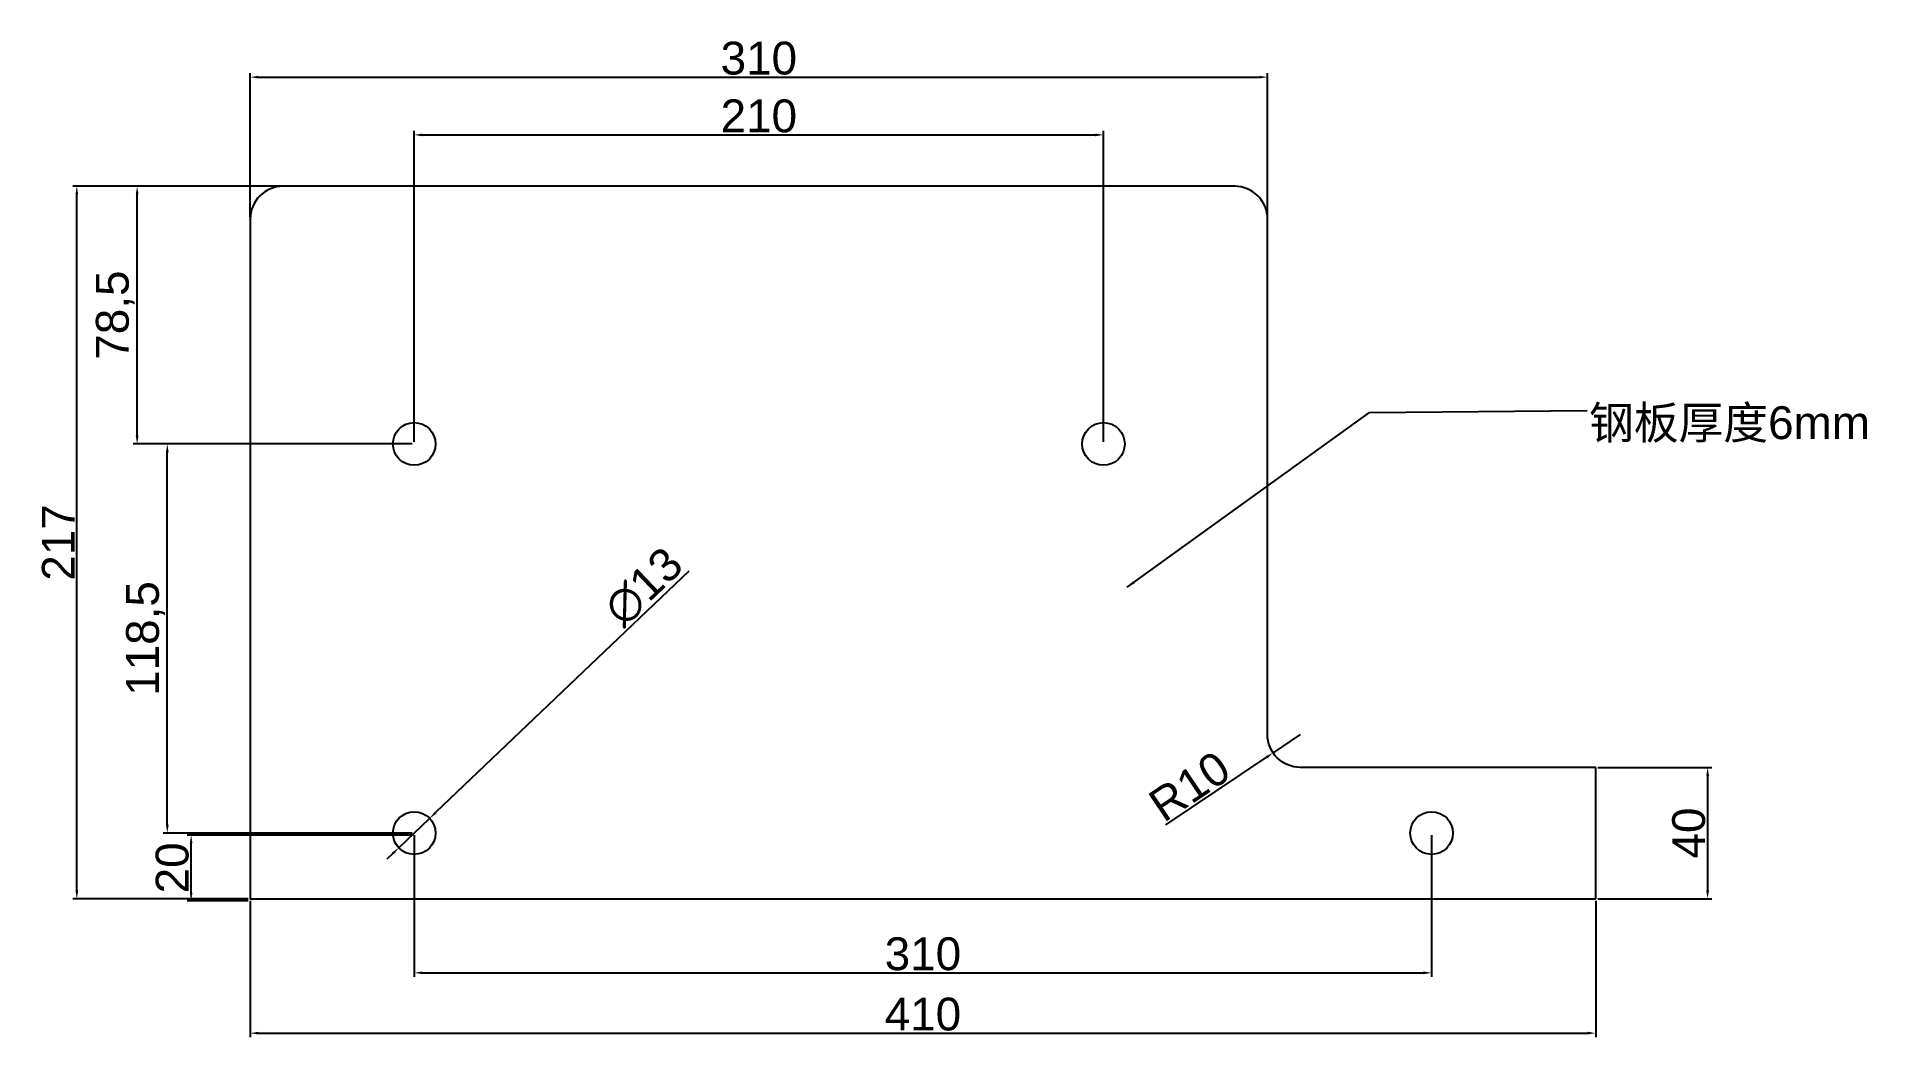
# Model space of a CAD drawing. Header units: millimetres. Extents: x -65 to 495, y -42 to 263.
import ezdxf

# ---------------------------------------------------------------- set-up
doc = ezdxf.new("R2010")
doc.units = ezdxf.units.MM
doc.styles.get("Standard").update_dxf_attribs({"font": 'arial.ttf'})
doc.dimstyles.new('ISO-25', dxfattribs={"dimtxt": 2.5, "dimasz": 2.5, "dimexe": 1.25, "dimexo": 0.625, "dimtad": 1, "dimtxsty": 'Standard', "dimcen": 2.5, "dimadec": 0, "dimazin": 0, "dimtfac": 1, "dimtmove": 0, "dimatfit": 3, "dimfxl": 1, "dimarcsym": 0})

# ---------------------------------------------------------------- blocks, each defined once
blk = doc.blocks.new('*D1')
at = {"color": 0, "lineweight": -2, "transparency": 16777216}
for p, q in [((0, -0.62), (0, -42.2)), ((410, -0.62), (410, -42.2)), ((2.5, -40.95), (407.5, -40.95))]:
    blk.add_line(p, q, dxfattribs=at)
at = {"color": 0, "transparency": 16777216}
for points in [[(2.5, -40.53), (2.5, -41.36), (0, -40.95)], [(407.5, -40.53), (407.5, -41.36), (410, -40.95)]]:
    blk.add_solid(points, dxfattribs=at)
at = {"layer": 'Defpoints', "color": 0, "transparency": 16777216}
for p in [(0, 0), (410, 0), (410, -40.95)]:
    blk.add_point(p, dxfattribs=at)
at = {"color": 0, "transparency": 16777216, "insert": (205, -35.21), "char_height": 10, "attachment_point": 5}
blk.add_mtext('410', dxfattribs=at)
blk = doc.blocks.new('*D2')
at = {"color": 0, "lineweight": -2, "transparency": 16777216}
for p, q in [((50, 19.38), (50, -23.83)), ((360, 19.38), (360, -23.83)), ((52.5, -22.58), (357.5, -22.58))]:
    blk.add_line(p, q, dxfattribs=at)
at = {"color": 0, "transparency": 16777216}
for points in [[(52.5, -22.16), (52.5, -23), (50, -22.58)], [(357.5, -22.16), (357.5, -23), (360, -22.58)]]:
    blk.add_solid(points, dxfattribs=at)
at = {"layer": 'Defpoints', "color": 0, "transparency": 16777216}
for p in [(50, 20), (360, 20), (360, -22.58)]:
    blk.add_point(p, dxfattribs=at)
at = {"color": 0, "transparency": 16777216, "insert": (205, -16.84), "char_height": 10, "attachment_point": 5}
blk.add_mtext('310', dxfattribs=at)
blk = doc.blocks.new('*D3')
at = {"color": 0, "lineweight": -2, "transparency": 16777216}
for p, q in [((9.38, 217), (-54.08, 217)), ((-52.83, 2.5), (-52.83, 214.5)), ((-0.62, 0), (-54.08, 0))]:
    blk.add_line(p, q, dxfattribs=at)
at = {"color": 0, "transparency": 16777216}
for points in [[(-53.24, 214.5), (-52.41, 214.5), (-52.83, 217)], [(-53.24, 2.5), (-52.41, 2.5), (-52.83, 0)]]:
    blk.add_solid(points, dxfattribs=at)
at = {"layer": 'Defpoints', "color": 0, "transparency": 16777216}
for p in [(-52.83, 217), (10, 217), (0, 0)]:
    blk.add_point(p, dxfattribs=at)
at = {"color": 0, "transparency": 16777216, "insert": (-58.47, 108.5), "char_height": 10, "attachment_point": 5, "rotation": 90}
blk.add_mtext('217', dxfattribs=at)
blk = doc.blocks.new('*D4')
at = {"color": 0, "lineweight": -2, "transparency": 16777216}
for p, q in [((0, 207.62), (0, 251.49)), ((2.5, 250.24), (307.5, 250.24)), ((310, 207.62), (310, 251.49))]:
    blk.add_line(p, q, dxfattribs=at)
at = {"color": 0, "transparency": 16777216}
for points in [[(2.5, 250.66), (2.5, 249.82), (0, 250.24)], [(307.5, 250.66), (307.5, 249.82), (310, 250.24)]]:
    blk.add_solid(points, dxfattribs=at)
at = {"layer": 'Defpoints', "color": 0, "transparency": 16777216}
for p in [(310, 250.24), (0, 207), (310, 207)]:
    blk.add_point(p, dxfattribs=at)
at = {"color": 0, "transparency": 16777216, "insert": (155, 255.97), "char_height": 10, "attachment_point": 5}
blk.add_mtext('310', dxfattribs=at)
blk = doc.blocks.new('*D5')
at = {"color": 0, "lineweight": -2, "transparency": 16777216}
for p, q in [((410.62, 40), (445.36, 40)), ((444.11, 37.5), (444.11, 2.5)), ((410.62, 0), (445.36, 0))]:
    blk.add_line(p, q, dxfattribs=at)
at = {"color": 0, "transparency": 16777216}
for points in [[(443.7, 37.5), (444.53, 37.5), (444.11, 40)], [(443.7, 2.5), (444.53, 2.5), (444.11, 0)]]:
    blk.add_solid(points, dxfattribs=at)
at = {"layer": 'Defpoints', "color": 0, "transparency": 16777216}
for p in [(410, 40), (410, 0), (444.11, 0)]:
    blk.add_point(p, dxfattribs=at)
at = {"color": 0, "transparency": 16777216, "insert": (438.38, 20), "char_height": 10, "attachment_point": 5, "rotation": 90}
blk.add_mtext('40', dxfattribs=at)
blk = doc.blocks.new('*D6')
at = {"color": 0, "lineweight": -2, "transparency": 16777216}
for p, q in [((49.38, 19.38), (-19.24, 19.38)), ((-17.99, 1.88), (-17.99, 16.88)), ((-0.62, -0.62), (-19.24, -0.62))]:
    blk.add_line(p, q, dxfattribs=at)
at = {"color": 0, "transparency": 16777216}
for points in [[(-18.4, 16.88), (-17.57, 16.88), (-17.99, 19.38)], [(-18.4, 1.88), (-17.57, 1.88), (-17.99, -0.62)]]:
    blk.add_solid(points, dxfattribs=at)
at = {"layer": 'Defpoints', "color": 0, "transparency": 16777216}
for p in [(-17.99, 19.38), (50, 19.38), (0, -0.62)]:
    blk.add_point(p, dxfattribs=at)
at = {"color": 0, "transparency": 16777216, "insert": (-23.72, 9.38), "char_height": 10, "attachment_point": 5, "rotation": 90}
blk.add_mtext('20', dxfattribs=at)
blk = doc.blocks.new('*D7')
at = {"color": 0, "lineweight": -2, "transparency": 16777216}
for p, q in [((49.38, 138.5), (-26.51, 138.5)), ((-25.26, 22.5), (-25.26, 136)), ((49.38, 20), (-26.51, 20))]:
    blk.add_line(p, q, dxfattribs=at)
at = {"color": 0, "transparency": 16777216}
for points in [[(-25.68, 136), (-24.85, 136), (-25.26, 138.5)], [(-25.68, 22.5), (-24.85, 22.5), (-25.26, 20)]]:
    blk.add_solid(points, dxfattribs=at)
at = {"layer": 'Defpoints', "color": 0, "transparency": 16777216}
for p in [(-25.26, 138.5), (50, 138.5), (50, 20)]:
    blk.add_point(p, dxfattribs=at)
at = {"color": 0, "transparency": 16777216, "insert": (-31.9, 79.25), "char_height": 10, "attachment_point": 5, "rotation": 90}
blk.add_mtext('118,5', dxfattribs=at)
blk = doc.blocks.new('*D8')
at = {"color": 0, "lineweight": -2, "transparency": 16777216}
for p, q in [((49.38, 217), (-35.7, 217)), ((-34.45, 141), (-34.45, 214.5)), ((49.38, 138.5), (-35.7, 138.5))]:
    blk.add_line(p, q, dxfattribs=at)
at = {"color": 0, "transparency": 16777216}
for points in [[(-34.87, 214.5), (-34.03, 214.5), (-34.45, 217)], [(-34.87, 141), (-34.03, 141), (-34.45, 138.5)]]:
    blk.add_solid(points, dxfattribs=at)
at = {"layer": 'Defpoints', "color": 0, "transparency": 16777216}
for p in [(-34.45, 217), (50, 217), (50, 138.5)]:
    blk.add_point(p, dxfattribs=at)
at = {"color": 0, "transparency": 16777216, "insert": (-41.09, 177.75), "char_height": 10, "attachment_point": 5, "rotation": 90}
blk.add_mtext('78,5', dxfattribs=at)
blk = doc.blocks.new('*D9')
at = {"color": 0, "lineweight": -2, "transparency": 16777216}
for p, q in [((50, 139.12), (50, 233.89)), ((52.5, 232.64), (257.5, 232.64)), ((260, 139.12), (260, 233.89))]:
    blk.add_line(p, q, dxfattribs=at)
at = {"color": 0, "transparency": 16777216}
for points in [[(52.5, 233.06), (52.5, 232.22), (50, 232.64)], [(257.5, 233.06), (257.5, 232.22), (260, 232.64)]]:
    blk.add_solid(points, dxfattribs=at)
at = {"layer": 'Defpoints', "color": 0, "transparency": 16777216}
for p in [(260, 232.64), (50, 138.5), (260, 138.5)]:
    blk.add_point(p, dxfattribs=at)
at = {"color": 0, "transparency": 16777216, "insert": (155, 238.37), "char_height": 10, "attachment_point": 5}
blk.add_mtext('210', dxfattribs=at)
blk = doc.blocks.new('*D10')
at = {"color": 0, "lineweight": -2, "transparency": 16777216}
for p, q in [((133.62, 99.81), (56.51, 26.21)), ((45.3, 15.51), (54.7, 24.49)), ((43.49, 13.79), (41.68, 12.06))]:
    blk.add_line(p, q, dxfattribs=at)
at = {"color": 0, "transparency": 16777216}
for points in [[(56.22, 26.52), (56.8, 25.91), (54.7, 24.49)], [(43.2, 14.09), (43.78, 13.48), (45.3, 15.51)]]:
    blk.add_solid(points, dxfattribs=at)
at = {"layer": 'Defpoints', "color": 0, "transparency": 16777216}
for p in [(54.7, 24.49), (45.3, 15.51)]:
    blk.add_point(p, dxfattribs=at)
at = {"color": 0, "transparency": 16777216, "insert": (119.9, 95.03), "char_height": 10, "attachment_point": 5, "rotation": 43.6669}
blk.add_mtext('∅13', dxfattribs=at)
blk = doc.blocks.new('*D11')
at = {"color": 0, "lineweight": -2, "transparency": 16777216}
for p, q in [((320, 50), (311.7, 44.42)), ((279.02, 22.46), (309.63, 43.03))]:
    blk.add_line(p, q, dxfattribs=at)
at = {"color": 0, "transparency": 16777216}
blk.add_solid([(309.39, 43.37), (309.86, 42.68), (311.7, 44.42)], dxfattribs=at)
at = {"layer": 'Defpoints', "color": 0, "transparency": 16777216}
for p in [(320, 50), (311.7, 44.42)]:
    blk.add_point(p, dxfattribs=at)
at = {"color": 0, "transparency": 16777216, "insert": (286.24, 34.22), "char_height": 10, "attachment_point": 5, "rotation": 33.9069}
blk.add_mtext('R10', dxfattribs=at)

msp = doc.modelspace()

# ---------------------------------------------------------------- linework, layer by layer
at = {"color": 0}
for p, q in [((410, 0), (410, 40)), ((310, 0), (410, 0))]:
    msp.add_line(p, q, dxfattribs=at)
msp.add_lwpolyline([(410, 40), (320, 40, -0.4142136), (310, 50), (310, 207, 0.4142136), (300, 217), (10, 217, 0.4142136), (0, 207), (0, 0), (310, 0)], format="xyb", dxfattribs=at)
for centre in [(50, 138.5), (260, 138.5), (50, 20), (360, 20)]:
    msp.add_circle(centre, 6.5, dxfattribs=at)

# ---------------------------------------------------------------- texts
at = {"color": 3, "insert": (407.984, 149.99), "char_height": 10, "width": 100.06459, "attachment_point": 1}
msp.add_mtext('{\\fSimSun|b0|i0|c134|p2;钢板厚度}6mm', dxfattribs=at)

# ---------------------------------------------------------------- dimensions: what is measured, and where the dimension line sits
at = {"color": 3}
for base, p1, p2, picture, middle in [((310, 250.241), (0, 207), (310, 207), '*D4', (155, 255.975)), ((260, 232.639), (50, 138.5), (260, 138.5), '*D9', (155, 238.37)), ((360, -22.579), (50, 20), (360, 20), '*D2', (205, -16.845)), ((410, -40.945), (0, 0), (410, 0), '*D1', (205, -35.215))]:
    dim = msp.add_linear_dim(base=base, p1=p1, p2=p2, dimstyle='ISO-25', override={"dimtxt": 10}, dxfattribs=at)
    dim.commit()
    dim.dimension.update_dxf_attribs({"geometry": picture, "text_midpoint": middle})
for base, p1, p2, picture, middle in [((-52.827, 217), (0, 0), (10, 217), '*D3', (-58.473, 108.5)), ((-25.262, 138.5), (50, 20), (50, 138.5), '*D7', (-31.897, 79.25)), ((444.112, 0), (410, 40), (410, 0), '*D5', (438.381, 20)), ((-17.988, 19.375), (0, -0.625), (50, 19.375), '*D6', (-23.719, 9.375))]:
    dim = msp.add_linear_dim(base=base, p1=p1, p2=p2, angle=90, dimstyle='ISO-25', override={"dimtxt": 10}, dxfattribs=at)
    dim.commit()
    dim.dimension.update_dxf_attribs({"geometry": picture, "text_midpoint": middle})
dim = msp.add_linear_dim(base=(-34.451, 217), p1=(50, 138.5), p2=(50, 217), angle=90, dimstyle='ISO-25', override={"dimtxt": 10}, dxfattribs=at)
dim.commit()
dim.dimension.update_dxf_attribs({"geometry": '*D8', "text_midpoint": (-34.451, 177.75), "dimtype": 160})
dim = msp.add_diameter_dim_2p(p1=(45.298, 15.512), p2=(54.702, 24.488), dimstyle='ISO-25', override={"dimtxt": 10}, dxfattribs=at)
dim.commit()
dim.dimension.update_dxf_attribs({"geometry": '*D10', "text_midpoint": (124.049, 90.681), "dimtype": 163})
dim = msp.add_radius_dim(center=(320, 50), mpoint=(311.701, 44.422), dimstyle='ISO-25', override={"dimtxt": 10}, dxfattribs=at)
dim.commit()
dim.dimension.update_dxf_attribs({"geometry": '*D11', "text_midpoint": (289.441, 29.46), "dimtype": 164})

# ---------------------------------------------------------------- leaders
at = {"color": 3, "annotation_type": 0, "has_hookline": 1, "hookline_direction": 0, "text_width": 86.903}
msp.add_leader([(267.235, 94.89), (341.125, 148.077), (407.359, 148.74)], dimstyle='ISO-25', override={"dimgap": 0.625, "dimtad": 0}, dxfattribs=at)

doc.saveas('drawing.dxf')
